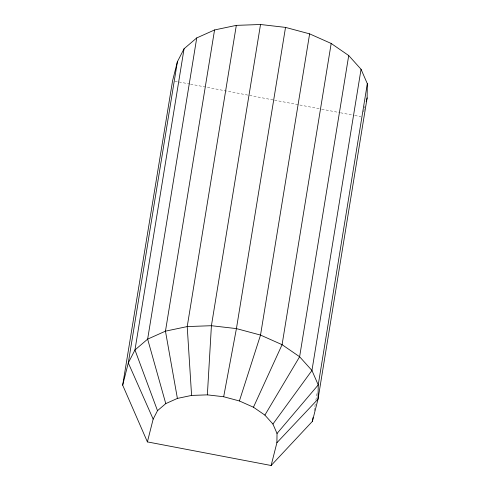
<?xml version="1.0" encoding="UTF-8"?>
<svg xmlns="http://www.w3.org/2000/svg" width="490" height="490" viewBox="0 0 490 490"><rect width="100%" height="100%" fill="white"/><g stroke="black" fill="none" stroke-linecap="round" stroke-linejoin="round"><path stroke-width="0.37" stroke-dasharray="2.45 1.84" d="M314.133 410.773L315.248 403.974M315.866 400.195L317.226 391.89M363.605 111.806L364.352 108.872M364.536 108.143L365.093 105.944M174.832 81.169L189.832 84.029M190.579 84.176L273.818 100.052M274.572 100.193L321.066 109.062M321.814 109.209L339.815 112.639M340.562 112.786L354.062 115.358M354.809 115.499L360.812 116.645"/><path stroke-width="0.73" d="M271.129 465.5L276.899 442.721L277.028 433.472L272.93 424.052L264.888 415.104L253.453 407.227L239.396 400.967L223.673 396.747L207.368 394.86L191.584 395.424L177.398 398.413L165.773 403.613L157.504 410.675L153.162 419.115L147.398 441.9L271.129 465.5L312.4 421.345L318.028 399.099L367.126 97.89L367.329 83.71L361.05 69.268L348.721 55.542L331.179 43.463L309.625 33.865L285.523 27.397L260.521 24.5L236.315 25.37L214.565 29.951L196.741 37.926L184.069 48.755L177.405 61.697L172.584 80.74L122.672 385.158L147.398 441.9M207.368 394.86L211.417 325.709L260.521 24.5M177.405 61.697L128.3 362.906L122.672 385.158M184.069 48.755L134.964 349.964L128.3 362.906L153.162 419.115M196.741 37.926L147.643 339.135L165.773 403.613M214.565 29.951L165.461 331.16L177.398 398.413M236.315 25.37L187.217 326.579L191.584 395.424M285.523 27.397L236.425 328.606L223.673 396.747M309.625 33.865L260.527 335.074L239.396 400.967M331.179 43.463L282.081 344.678L253.453 407.227M348.721 55.542L299.617 356.751L264.888 415.104M361.05 69.268L311.946 370.477L272.93 424.052M367.329 83.71L318.231 384.92L318.028 399.099L276.899 442.721M312.4 421.345L313.018 417.572M366.202 101.553L367.126 97.89M277.028 433.472L318.231 384.92L311.946 370.477L299.617 356.751L282.081 344.678L260.527 335.074L236.425 328.606L211.417 325.709L187.217 326.579L165.461 331.16L147.643 339.135L134.964 349.964L157.504 410.675"/></g></svg>
